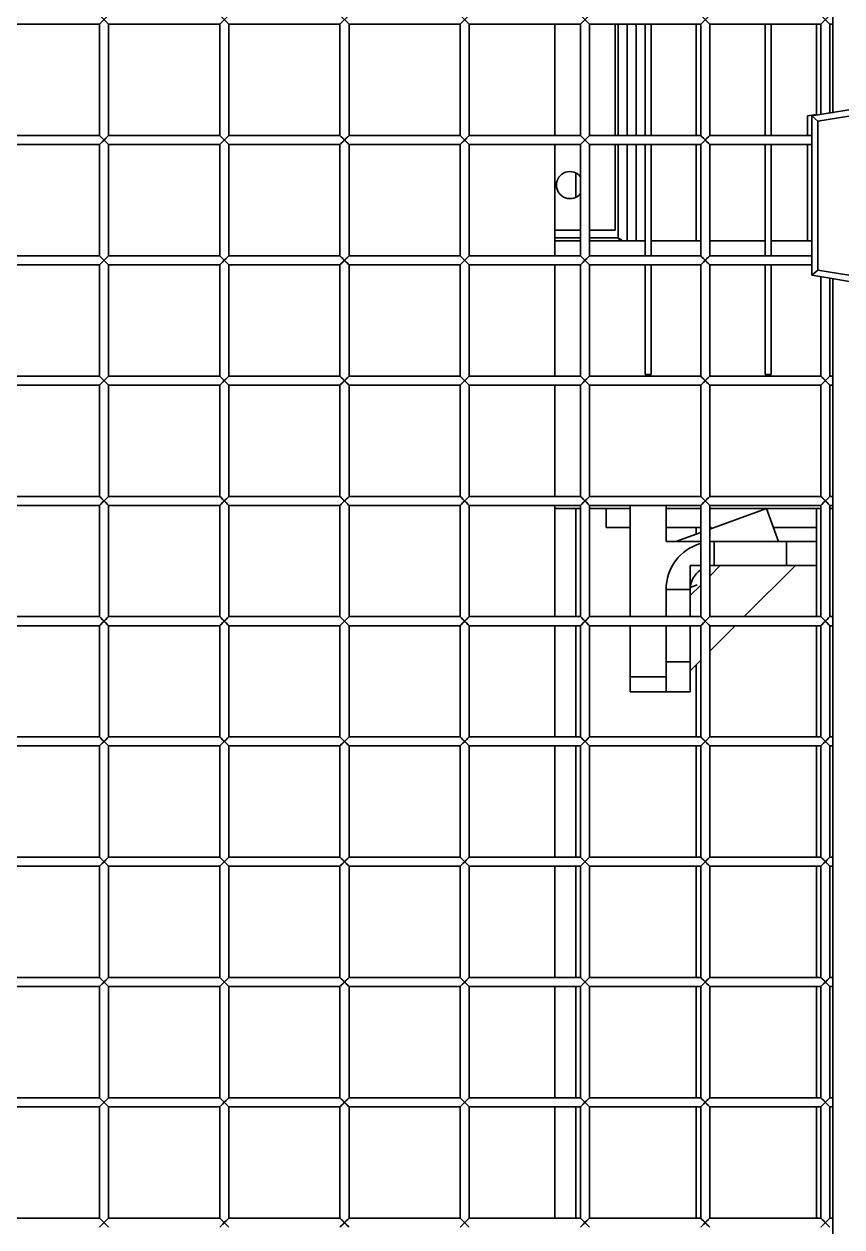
# Model space of a CAD drawing. Header units: millimetres. Extents: x 32496 to 166256, y 3504 to 23939.
# Drawn here: x 47386 to 47658.1, y 15769.9 to 16169.9 of the extents above; entities that cross this region are included whole.
import ezdxf

# ---------------------------------------------------------------- set-up
doc = ezdxf.new("R2010")
doc.units = ezdxf.units.MM
doc.layers.get('0').update_dxf_attribs({"lineweight": 35})

msp = doc.modelspace()

# ---------------------------------------------------------------- linework, layer by layer
at = {"linetype": 'Continuous'}
for p, q in [((47655.14, 16362.849), (47655.14, 16140.326)), ((47411.14, 16172.849), (47414.14, 16169.849)), ((47411.14, 16169.849), (47414.14, 16172.849)), ((47451.14, 16172.849), (47454.14, 16169.849)), ((47451.14, 16169.849), (47454.14, 16172.849)), ((47491.14, 16172.849), (47494.14, 16169.849)), ((47491.14, 16169.849), (47494.14, 16172.849)), ((47531.14, 16172.849), (47534.14, 16169.849)), ((47531.14, 16169.849), (47534.14, 16172.849)), ((47571.14, 16172.849), (47574.14, 16169.849)), ((47571.14, 16169.849), (47574.14, 16172.849)), ((47611.14, 16172.849), (47614.14, 16169.849)), ((47611.14, 16169.849), (47614.14, 16172.849)), ((47651.14, 16169.849), (47654.14, 16172.849)), ((47651.14, 16172.849), (47654.14, 16169.849)), ((47374.14, 16169.849), (47411.14, 16169.849)), ((47411.14, 16169.849), (47411.14, 16132.849)), ((47414.14, 16169.849), (47451.14, 16169.849)), ((47414.14, 16169.849), (47414.14, 16132.849)), ((47451.14, 16169.849), (47451.14, 16132.849)), ((47454.14, 16169.849), (47491.14, 16169.849)), ((47454.14, 16169.849), (47454.14, 16132.849)), ((47491.14, 16169.849), (47491.14, 16132.849)), ((47494.14, 16169.849), (47531.14, 16169.849)), ((47494.14, 16169.849), (47494.14, 16132.849)), ((47531.14, 16169.849), (47531.14, 16132.849)), ((47534.14, 16169.849), (47571.14, 16169.849)), ((47534.14, 16169.849), (47534.14, 16132.849)), ((47562.64, 16132.849), (47562.64, 16169.849)), ((47571.14, 16169.849), (47571.14, 16132.849)), ((47574.14, 16169.849), (47611.14, 16169.849)), ((47574.14, 16169.849), (47574.14, 16132.849)), ((47582.64, 16132.849), (47582.64, 16169.849)), ((47583.64, 16132.849), (47583.64, 16169.849)), ((47586.64, 16169.849), (47586.64, 16132.849)), ((47589.64, 16132.849), (47589.64, 16169.849)), ((47592.64, 16169.849), (47592.64, 16132.849)), ((47594.64, 16169.849), (47594.64, 16132.849)), ((47609.64, 16169.849), (47609.64, 16132.849)), ((47611.14, 16169.849), (47611.14, 16132.849)), ((47614.14, 16169.849), (47651.14, 16169.849)), ((47614.14, 16169.849), (47614.14, 16132.849)), ((47632.64, 16169.849), (47632.64, 16132.849)), ((47634.64, 16169.849), (47634.64, 16132.849)), ((47649.64, 16169.849), (47649.64, 16139.593)), ((47651.14, 16169.849), (47651.14, 16139.838)), ((47654.14, 16169.849), (47655.14, 16169.849)), ((47654.14, 16169.849), (47654.14, 16140.326)), ((47648.14, 16139.349), (47715.64, 16150.349)), ((47672.34, 16141.266), (47650.14, 16137.648)), ((47649.64, 16139.838), (47646.64, 16139.349)), ((47646.64, 16139.349), (47646.64, 16132.849)), ((47648.14, 16139.349), (47650.14, 16137.648)), ((47648.14, 16139.349), (47648.14, 16086.349)), ((47650.14, 16088.049), (47650.14, 16137.648)), ((47374.14, 16132.849), (47411.14, 16132.849)), ((47411.14, 16132.849), (47414.14, 16129.849)), ((47411.14, 16129.849), (47414.14, 16132.849)), ((47414.14, 16132.849), (47451.14, 16132.849)), ((47451.14, 16132.849), (47454.14, 16129.849)), ((47451.14, 16129.849), (47454.14, 16132.849)), ((47454.14, 16132.849), (47491.14, 16132.849)), ((47491.14, 16132.849), (47494.14, 16129.849)), ((47491.14, 16129.849), (47494.14, 16132.849)), ((47494.14, 16132.849), (47531.14, 16132.849)), ((47531.14, 16132.849), (47534.14, 16129.849)), ((47531.14, 16129.849), (47534.14, 16132.849)), ((47534.14, 16132.849), (47571.14, 16132.849)), ((47571.14, 16132.849), (47574.14, 16129.849)), ((47571.14, 16129.849), (47574.14, 16132.849)), ((47574.14, 16132.849), (47611.14, 16132.849)), ((47611.14, 16132.849), (47614.14, 16129.849)), ((47611.14, 16129.849), (47614.14, 16132.849)), ((47614.14, 16132.849), (47648.14, 16132.849)), ((47374.14, 16129.849), (47411.14, 16129.849)), ((47411.14, 16129.849), (47411.14, 16092.849)), ((47414.14, 16129.849), (47451.14, 16129.849)), ((47414.14, 16129.849), (47414.14, 16092.849)), ((47451.14, 16129.849), (47451.14, 16092.849)), ((47454.14, 16129.849), (47491.14, 16129.849)), ((47454.14, 16129.849), (47454.14, 16092.849)), ((47491.14, 16129.849), (47491.14, 16092.849)), ((47494.14, 16129.849), (47531.14, 16129.849)), ((47494.14, 16129.849), (47494.14, 16092.849)), ((47531.14, 16129.849), (47531.14, 16092.849)), ((47534.14, 16129.849), (47571.14, 16129.849)), ((47534.14, 16129.849), (47534.14, 16092.849)), ((47562.64, 16092.849), (47562.64, 16129.849)), ((47571.14, 16129.849), (47571.14, 16092.849)), ((47574.14, 16129.849), (47611.14, 16129.849)), ((47574.14, 16129.849), (47574.14, 16092.849)), ((47582.64, 16101.349), (47582.64, 16129.849)), ((47583.64, 16098.849), (47583.64, 16129.849)), ((47586.64, 16129.849), (47586.64, 16097.849)), ((47589.64, 16097.849), (47589.64, 16129.849)), ((47592.64, 16129.849), (47592.64, 16092.849)), ((47594.64, 16129.849), (47594.64, 16092.849)), ((47609.64, 16129.849), (47609.64, 16097.849)), ((47611.14, 16129.849), (47611.14, 16092.849)), ((47614.14, 16129.849), (47648.14, 16129.849)), ((47614.14, 16129.849), (47614.14, 16092.849)), ((47632.64, 16129.849), (47632.64, 16092.849)), ((47634.64, 16129.849), (47634.64, 16092.849)), ((47646.64, 16129.849), (47646.64, 16097.849)), ((47569.64, 16120.185), (47569.64, 16112.52)), ((47562.64, 16101.349), (47571.14, 16101.349)), ((47574.14, 16101.349), (47582.64, 16101.349)), ((47562.64, 16098.849), (47571.14, 16098.849)), ((47562.64, 16097.849), (47571.14, 16097.849)), ((47574.14, 16098.849), (47583.64, 16098.849)), ((47574.14, 16097.849), (47592.64, 16097.849)), ((47594.64, 16097.849), (47611.14, 16097.849)), ((47614.14, 16097.849), (47632.64, 16097.849)), ((47634.64, 16097.849), (47648.14, 16097.849)), ((47374.14, 16092.849), (47411.14, 16092.849)), ((47411.14, 16092.849), (47414.14, 16089.849)), ((47411.14, 16089.849), (47414.14, 16092.849)), ((47414.14, 16092.849), (47451.14, 16092.849)), ((47451.14, 16092.849), (47454.14, 16089.849)), ((47451.14, 16089.849), (47454.14, 16092.849)), ((47454.14, 16092.849), (47491.14, 16092.849)), ((47491.14, 16092.849), (47494.14, 16089.849)), ((47491.14, 16089.849), (47494.14, 16092.849)), ((47494.14, 16092.849), (47531.14, 16092.849)), ((47531.14, 16092.849), (47534.14, 16089.849)), ((47531.14, 16089.849), (47534.14, 16092.849)), ((47534.14, 16092.849), (47571.14, 16092.849)), ((47571.14, 16092.849), (47574.14, 16089.849)), ((47571.14, 16089.849), (47574.14, 16092.849)), ((47574.14, 16092.849), (47611.14, 16092.849)), ((47611.14, 16092.849), (47614.14, 16089.849)), ((47611.14, 16089.849), (47614.14, 16092.849)), ((47614.14, 16092.849), (47648.14, 16092.849)), ((47374.14, 16089.849), (47411.14, 16089.849)), ((47411.14, 16089.849), (47411.14, 16052.849)), ((47414.14, 16089.849), (47451.14, 16089.849)), ((47414.14, 16089.849), (47414.14, 16052.849)), ((47451.14, 16089.849), (47451.14, 16052.849)), ((47454.14, 16089.849), (47491.14, 16089.849)), ((47454.14, 16089.849), (47454.14, 16052.849)), ((47491.14, 16089.849), (47491.14, 16052.849)), ((47494.14, 16089.849), (47531.14, 16089.849)), ((47494.14, 16089.849), (47494.14, 16052.849)), ((47531.14, 16089.849), (47531.14, 16052.849)), ((47534.14, 16089.849), (47571.14, 16089.849)), ((47534.14, 16089.849), (47534.14, 16052.849)), ((47562.64, 16052.849), (47562.64, 16089.849)), ((47571.14, 16089.849), (47571.14, 16052.849)), ((47574.14, 16089.849), (47611.14, 16089.849)), ((47574.14, 16089.849), (47574.14, 16052.849)), ((47592.64, 16089.849), (47592.64, 16053.349)), ((47594.64, 16089.849), (47594.64, 16053.349)), ((47611.14, 16089.849), (47611.14, 16052.849)), ((47614.14, 16089.849), (47648.14, 16089.849)), ((47614.14, 16089.849), (47614.14, 16052.849)), ((47632.64, 16089.849), (47632.64, 16053.349)), ((47634.64, 16089.849), (47634.64, 16053.349)), ((47648.14, 16086.349), (47650.14, 16088.049)), ((47650.14, 16088.049), (47672.34, 16084.431)), ((47648.14, 16086.349), (47715.64, 16075.349)), ((47651.14, 16085.86), (47651.14, 16052.849)), ((47654.14, 16085.371), (47654.14, 16052.849)), ((47655.14, 16085.208), (47655.14, 15459.849)), ((47374.14, 16052.849), (47411.14, 16052.849)), ((47411.14, 16052.849), (47414.14, 16049.849)), ((47411.14, 16049.849), (47414.14, 16052.849)), ((47414.14, 16052.849), (47451.14, 16052.849)), ((47451.14, 16052.849), (47454.14, 16049.849)), ((47451.14, 16049.849), (47454.14, 16052.849)), ((47454.14, 16052.849), (47491.14, 16052.849)), ((47491.14, 16052.849), (47494.14, 16049.849)), ((47491.14, 16049.849), (47494.14, 16052.849)), ((47494.14, 16052.849), (47531.14, 16052.849)), ((47531.14, 16052.849), (47534.14, 16049.849)), ((47531.14, 16049.849), (47534.14, 16052.849)), ((47534.14, 16052.849), (47571.14, 16052.849)), ((47571.14, 16052.849), (47574.14, 16049.849)), ((47571.14, 16049.849), (47574.14, 16052.849)), ((47574.14, 16052.849), (47611.14, 16052.849)), ((47592.64, 16053.349), (47594.64, 16053.349)), ((47611.14, 16052.849), (47614.14, 16049.849)), ((47611.14, 16049.849), (47614.14, 16052.849)), ((47614.14, 16052.849), (47651.14, 16052.849)), ((47632.64, 16053.349), (47634.64, 16053.349)), ((47651.14, 16052.849), (47654.14, 16049.849)), ((47651.14, 16049.849), (47654.14, 16052.849)), ((47654.14, 16052.849), (47655.14, 16052.849)), ((47374.14, 16049.849), (47411.14, 16049.849)), ((47411.14, 16049.849), (47411.14, 16012.849)), ((47414.14, 16049.849), (47451.14, 16049.849)), ((47414.14, 16049.849), (47414.14, 16012.849)), ((47451.14, 16049.849), (47451.14, 16012.849)), ((47454.14, 16049.849), (47491.14, 16049.849)), ((47454.14, 16049.849), (47454.14, 16012.849)), ((47491.14, 16049.849), (47491.14, 16012.849)), ((47494.14, 16049.849), (47531.14, 16049.849)), ((47494.14, 16049.849), (47494.14, 16012.849)), ((47531.14, 16049.849), (47531.14, 16012.849)), ((47534.14, 16049.849), (47571.14, 16049.849)), ((47534.14, 16049.849), (47534.14, 16012.849)), ((47562.64, 16012.849), (47562.64, 16049.849)), ((47571.14, 16049.849), (47571.14, 16012.849)), ((47574.14, 16049.849), (47611.14, 16049.849)), ((47574.14, 16049.849), (47574.14, 16012.849)), ((47611.14, 16049.849), (47611.14, 16012.849)), ((47614.14, 16049.849), (47651.14, 16049.849)), ((47614.14, 16049.849), (47614.14, 16012.849)), ((47651.14, 16049.849), (47651.14, 16012.849)), ((47654.14, 16049.849), (47655.14, 16049.849)), ((47654.14, 16049.849), (47654.14, 16012.849)), ((47374.14, 16012.849), (47411.14, 16012.849)), ((47411.14, 16012.849), (47414.14, 16009.849)), ((47411.14, 16009.849), (47414.14, 16012.849)), ((47414.14, 16012.849), (47451.14, 16012.849)), ((47451.14, 16012.849), (47454.14, 16009.849)), ((47451.14, 16009.849), (47454.14, 16012.849)), ((47454.14, 16012.849), (47491.14, 16012.849)), ((47491.14, 16012.849), (47494.14, 16009.849)), ((47491.14, 16009.849), (47494.14, 16012.849)), ((47494.14, 16012.849), (47531.14, 16012.849)), ((47531.14, 16012.849), (47534.14, 16009.849)), ((47531.14, 16009.849), (47534.14, 16012.849)), ((47534.14, 16012.849), (47571.14, 16012.849)), ((47571.14, 16012.849), (47574.14, 16009.849)), ((47571.14, 16009.849), (47574.14, 16012.849)), ((47574.14, 16012.849), (47611.14, 16012.849)), ((47611.14, 16012.849), (47614.14, 16009.849)), ((47611.14, 16009.849), (47614.14, 16012.849)), ((47614.14, 16012.849), (47651.14, 16012.849)), ((47651.14, 16012.849), (47654.14, 16009.849)), ((47651.14, 16009.849), (47654.14, 16012.849)), ((47654.14, 16012.849), (47655.14, 16012.849)), ((47374.14, 16009.849), (47411.14, 16009.849)), ((47411.14, 16009.849), (47411.14, 15972.849)), ((47414.14, 16009.849), (47451.14, 16009.849)), ((47414.14, 16009.849), (47414.14, 15972.849)), ((47451.14, 16009.849), (47451.14, 15972.849)), ((47454.14, 16009.849), (47491.14, 16009.849)), ((47454.14, 16009.849), (47454.14, 15972.849)), ((47491.14, 16009.849), (47491.14, 15972.849)), ((47494.14, 16009.849), (47531.14, 16009.849)), ((47494.14, 16009.849), (47494.14, 15972.849)), ((47531.14, 16009.849), (47531.14, 15972.849)), ((47534.14, 16009.849), (47571.14, 16009.849)), ((47534.14, 16009.849), (47534.14, 15972.849)), ((47562.64, 15972.849), (47562.64, 16009.849)), ((47562.64, 16008.849), (47571.14, 16008.849)), ((47569.64, 16008.849), (47569.64, 15972.849)), ((47571.14, 16009.849), (47571.14, 15972.849)), ((47574.14, 16009.849), (47611.14, 16009.849)), ((47574.14, 16009.849), (47574.14, 15972.849)), ((47574.14, 16008.849), (47587.64, 16008.849)), ((47579.64, 16008.849), (47579.64, 16002.549)), ((47587.64, 15972.849), (47587.64, 16009.849)), ((47599.64, 15997.849), (47599.64, 16009.849)), ((47599.64, 16008.849), (47611.14, 16008.849)), ((47611.14, 16009.849), (47611.14, 15972.849)), ((47614.14, 16009.849), (47651.14, 16009.849)), ((47614.14, 16009.849), (47614.14, 15972.849)), ((47614.14, 16001.969), (47633.057, 16008.854)), ((47614.14, 16008.849), (47651.14, 16008.849)), ((47633.057, 16008.854), (47637.062, 15997.849)), ((47649.64, 16002.549), (47649.64, 16008.549)), ((47651.14, 16009.849), (47651.14, 15972.849)), ((47654.14, 16009.849), (47655.14, 16009.849)), ((47654.14, 16009.849), (47654.14, 15972.849)), ((47654.14, 16008.849), (47655.14, 16008.849)), ((47587.64, 16002.549), (47579.64, 16002.549)), ((47611.14, 16002.549), (47599.64, 16002.549)), ((47602.819, 15997.849), (47611.14, 16000.877)), ((47609.64, 16002.549), (47609.64, 16000.331)), ((47614.733, 16002.549), (47614.14, 16002.549)), ((47649.64, 16002.549), (47635.352, 16002.549)), ((47649.64, 16002.549), (47649.64, 15997.849)), ((47599.64, 15997.849), (47611.14, 15997.849)), ((47614.14, 15997.849), (47649.64, 15997.849)), ((47615.64, 15989.849), (47615.64, 15997.849)), ((47639.64, 15989.849), (47639.64, 15997.849)), ((47649.64, 15997.849), (47649.64, 15989.849)), ((47611.14, 15989.849), (47607.64, 15989.849)), ((47607.64, 15989.849), (47607.64, 15972.849)), ((47649.64, 15989.849), (47614.14, 15989.849)), ((47614.14, 15986.349), (47617.64, 15989.849)), ((47642.64, 15989.849), (47625.64, 15972.849)), ((47649.64, 15989.849), (47649.64, 15972.849)), ((47607.64, 15981.849), (47599.64, 15981.849)), ((47599.64, 15972.849), (47599.64, 15981.849)), ((47609.977, 15983.427), (47607.64, 15982.577)), ((47607.64, 15979.849), (47611.14, 15983.349)), ((47374.14, 15972.849), (47411.14, 15972.849)), ((47411.14, 15972.849), (47414.14, 15969.849)), ((47411.14, 15969.849), (47414.14, 15972.849)), ((47414.14, 15972.849), (47451.14, 15972.849)), ((47451.14, 15972.849), (47454.14, 15969.849)), ((47451.14, 15969.849), (47454.14, 15972.849)), ((47454.14, 15972.849), (47491.14, 15972.849)), ((47491.14, 15972.849), (47494.14, 15969.849)), ((47491.14, 15969.849), (47494.14, 15972.849)), ((47494.14, 15972.849), (47531.14, 15972.849)), ((47531.14, 15972.849), (47534.14, 15969.849)), ((47531.14, 15969.849), (47534.14, 15972.849)), ((47534.14, 15972.849), (47571.14, 15972.849)), ((47571.14, 15972.849), (47574.14, 15969.849)), ((47571.14, 15969.849), (47574.14, 15972.849)), ((47574.14, 15972.849), (47611.14, 15972.849)), ((47611.14, 15972.849), (47614.14, 15969.849)), ((47611.14, 15969.849), (47614.14, 15972.849)), ((47614.14, 15972.849), (47651.14, 15972.849)), ((47651.14, 15972.849), (47654.14, 15969.849)), ((47651.14, 15969.849), (47654.14, 15972.849)), ((47654.14, 15972.849), (47655.14, 15972.849)), ((47374.14, 15969.849), (47411.14, 15969.849)), ((47411.14, 15969.849), (47411.14, 15932.849)), ((47414.14, 15969.849), (47451.14, 15969.849)), ((47414.14, 15969.849), (47414.14, 15932.849)), ((47451.14, 15969.849), (47451.14, 15932.849)), ((47454.14, 15969.849), (47491.14, 15969.849)), ((47454.14, 15969.849), (47454.14, 15932.849)), ((47491.14, 15969.849), (47491.14, 15932.849)), ((47494.14, 15969.849), (47531.14, 15969.849)), ((47494.14, 15969.849), (47494.14, 15932.849)), ((47531.14, 15969.849), (47531.14, 15932.849)), ((47534.14, 15969.849), (47571.14, 15969.849)), ((47534.14, 15969.849), (47534.14, 15932.849)), ((47562.64, 15932.849), (47562.64, 15969.849)), ((47569.64, 15969.849), (47569.64, 15932.849)), ((47571.14, 15969.849), (47571.14, 15932.849)), ((47574.14, 15969.849), (47611.14, 15969.849)), ((47574.14, 15969.849), (47574.14, 15932.849)), ((47587.64, 15947.849), (47587.64, 15969.849)), ((47599.64, 15947.849), (47599.64, 15969.849)), ((47607.64, 15969.849), (47607.64, 15947.849)), ((47611.14, 15969.849), (47611.14, 15932.849)), ((47614.14, 15969.849), (47651.14, 15969.849)), ((47614.14, 15969.849), (47614.14, 15932.849)), ((47622.64, 15969.849), (47614.14, 15961.349)), ((47649.64, 15969.849), (47649.64, 15932.849)), ((47651.14, 15969.849), (47651.14, 15932.849)), ((47654.14, 15969.849), (47655.14, 15969.849)), ((47654.14, 15969.849), (47654.14, 15932.849)), ((47599.64, 15957.849), (47607.64, 15957.849)), ((47611.14, 15958.349), (47607.64, 15954.849)), ((47609.64, 15956.849), (47609.64, 15932.849)), ((47587.64, 15952.849), (47599.64, 15952.849)), ((47607.64, 15947.849), (47587.64, 15947.849)), ((47374.14, 15932.849), (47411.14, 15932.849)), ((47411.14, 15932.849), (47414.14, 15929.849)), ((47411.14, 15929.849), (47414.14, 15932.849)), ((47414.14, 15932.849), (47451.14, 15932.849)), ((47451.14, 15932.849), (47454.14, 15929.849)), ((47451.14, 15929.849), (47454.14, 15932.849)), ((47454.14, 15932.849), (47491.14, 15932.849)), ((47491.14, 15932.849), (47494.14, 15929.849)), ((47491.14, 15929.849), (47494.14, 15932.849)), ((47494.14, 15932.849), (47531.14, 15932.849)), ((47531.14, 15932.849), (47534.14, 15929.849)), ((47531.14, 15929.849), (47534.14, 15932.849)), ((47534.14, 15932.849), (47571.14, 15932.849)), ((47571.14, 15932.849), (47574.14, 15929.849)), ((47571.14, 15929.849), (47574.14, 15932.849)), ((47574.14, 15932.849), (47611.14, 15932.849)), ((47611.14, 15932.849), (47614.14, 15929.849)), ((47611.14, 15929.849), (47614.14, 15932.849)), ((47614.14, 15932.849), (47651.14, 15932.849)), ((47651.14, 15932.849), (47654.14, 15929.849)), ((47651.14, 15929.849), (47654.14, 15932.849)), ((47654.14, 15932.849), (47655.14, 15932.849)), ((47374.14, 15929.849), (47411.14, 15929.849)), ((47411.14, 15929.849), (47411.14, 15892.849)), ((47414.14, 15929.849), (47451.14, 15929.849)), ((47414.14, 15929.849), (47414.14, 15892.849)), ((47451.14, 15929.849), (47451.14, 15892.849)), ((47454.14, 15929.849), (47491.14, 15929.849)), ((47454.14, 15929.849), (47454.14, 15892.849)), ((47491.14, 15929.849), (47491.14, 15892.849)), ((47494.14, 15929.849), (47531.14, 15929.849)), ((47494.14, 15929.849), (47494.14, 15892.849)), ((47531.14, 15929.849), (47531.14, 15892.849)), ((47534.14, 15929.849), (47571.14, 15929.849)), ((47534.14, 15929.849), (47534.14, 15892.849)), ((47562.64, 15892.849), (47562.64, 15929.849)), ((47569.64, 15929.849), (47569.64, 15892.849)), ((47571.14, 15929.849), (47571.14, 15892.849)), ((47574.14, 15929.849), (47611.14, 15929.849)), ((47574.14, 15929.849), (47574.14, 15892.849)), ((47609.64, 15929.849), (47609.64, 15892.849)), ((47611.14, 15929.849), (47611.14, 15892.849)), ((47614.14, 15929.849), (47651.14, 15929.849)), ((47614.14, 15929.849), (47614.14, 15892.849)), ((47649.64, 15929.849), (47649.64, 15892.849)), ((47651.14, 15929.849), (47651.14, 15892.849)), ((47654.14, 15929.849), (47655.14, 15929.849)), ((47654.14, 15929.849), (47654.14, 15892.849)), ((47374.14, 15892.849), (47411.14, 15892.849)), ((47411.14, 15892.849), (47414.14, 15889.849)), ((47411.14, 15889.849), (47414.14, 15892.849)), ((47414.14, 15892.849), (47451.14, 15892.849)), ((47451.14, 15892.849), (47454.14, 15889.849)), ((47451.14, 15889.849), (47454.14, 15892.849)), ((47454.14, 15892.849), (47491.14, 15892.849)), ((47491.14, 15892.849), (47494.14, 15889.849)), ((47491.14, 15889.849), (47494.14, 15892.849)), ((47494.14, 15892.849), (47531.14, 15892.849)), ((47531.14, 15892.849), (47534.14, 15889.849)), ((47531.14, 15889.849), (47534.14, 15892.849)), ((47534.14, 15892.849), (47571.14, 15892.849)), ((47571.14, 15892.849), (47574.14, 15889.849)), ((47571.14, 15889.849), (47574.14, 15892.849)), ((47574.14, 15892.849), (47611.14, 15892.849)), ((47611.14, 15892.849), (47614.14, 15889.849)), ((47611.14, 15889.849), (47614.14, 15892.849)), ((47614.14, 15892.849), (47651.14, 15892.849)), ((47651.14, 15892.849), (47654.14, 15889.849)), ((47651.14, 15889.849), (47654.14, 15892.849)), ((47654.14, 15892.849), (47655.14, 15892.849)), ((47374.14, 15889.849), (47411.14, 15889.849)), ((47411.14, 15889.849), (47411.14, 15852.849)), ((47414.14, 15889.849), (47451.14, 15889.849)), ((47414.14, 15889.849), (47414.14, 15852.849)), ((47451.14, 15889.849), (47451.14, 15852.849)), ((47454.14, 15889.849), (47491.14, 15889.849)), ((47454.14, 15889.849), (47454.14, 15852.849)), ((47491.14, 15889.849), (47491.14, 15852.849)), ((47494.14, 15889.849), (47531.14, 15889.849)), ((47494.14, 15889.849), (47494.14, 15852.849)), ((47531.14, 15889.849), (47531.14, 15852.849)), ((47534.14, 15889.849), (47571.14, 15889.849)), ((47534.14, 15889.849), (47534.14, 15852.849)), ((47562.64, 15852.849), (47562.64, 15889.849)), ((47569.64, 15889.849), (47569.64, 15852.849)), ((47571.14, 15889.849), (47571.14, 15852.849)), ((47574.14, 15889.849), (47611.14, 15889.849)), ((47574.14, 15889.849), (47574.14, 15852.849)), ((47609.64, 15889.849), (47609.64, 15852.849)), ((47611.14, 15889.849), (47611.14, 15852.849)), ((47614.14, 15889.849), (47651.14, 15889.849)), ((47614.14, 15889.849), (47614.14, 15852.849)), ((47649.64, 15889.849), (47649.64, 15852.849)), ((47651.14, 15889.849), (47651.14, 15852.849)), ((47654.14, 15889.849), (47655.14, 15889.849)), ((47654.14, 15889.849), (47654.14, 15852.849)), ((47374.14, 15852.849), (47411.14, 15852.849)), ((47411.14, 15852.849), (47414.14, 15849.849)), ((47411.14, 15849.849), (47414.14, 15852.849)), ((47414.14, 15852.849), (47451.14, 15852.849)), ((47451.14, 15852.849), (47454.14, 15849.849)), ((47451.14, 15849.849), (47454.14, 15852.849)), ((47454.14, 15852.849), (47491.14, 15852.849)), ((47491.14, 15852.849), (47494.14, 15849.849)), ((47491.14, 15849.849), (47494.14, 15852.849)), ((47494.14, 15852.849), (47531.14, 15852.849)), ((47531.14, 15852.849), (47534.14, 15849.849)), ((47531.14, 15849.849), (47534.14, 15852.849)), ((47534.14, 15852.849), (47571.14, 15852.849)), ((47571.14, 15852.849), (47574.14, 15849.849)), ((47571.14, 15849.849), (47574.14, 15852.849)), ((47574.14, 15852.849), (47611.14, 15852.849)), ((47611.14, 15852.849), (47614.14, 15849.849)), ((47611.14, 15849.849), (47614.14, 15852.849)), ((47614.14, 15852.849), (47651.14, 15852.849)), ((47651.14, 15852.849), (47654.14, 15849.849)), ((47651.14, 15849.849), (47654.14, 15852.849)), ((47654.14, 15852.849), (47655.14, 15852.849)), ((47374.14, 15849.849), (47411.14, 15849.849)), ((47411.14, 15849.849), (47411.14, 15812.849)), ((47414.14, 15849.849), (47451.14, 15849.849)), ((47414.14, 15849.849), (47414.14, 15812.849)), ((47451.14, 15849.849), (47451.14, 15812.849)), ((47454.14, 15849.849), (47491.14, 15849.849)), ((47454.14, 15849.849), (47454.14, 15812.849)), ((47491.14, 15849.849), (47491.14, 15812.849)), ((47494.14, 15849.849), (47531.14, 15849.849)), ((47494.14, 15849.849), (47494.14, 15812.849)), ((47531.14, 15849.849), (47531.14, 15812.849)), ((47534.14, 15849.849), (47571.14, 15849.849)), ((47534.14, 15849.849), (47534.14, 15812.849)), ((47562.64, 15812.849), (47562.64, 15849.849)), ((47569.64, 15849.849), (47569.64, 15812.849)), ((47571.14, 15849.849), (47571.14, 15812.849)), ((47574.14, 15849.849), (47611.14, 15849.849)), ((47574.14, 15849.849), (47574.14, 15812.849)), ((47609.64, 15849.849), (47609.64, 15812.849)), ((47611.14, 15849.849), (47611.14, 15812.849)), ((47614.14, 15849.849), (47651.14, 15849.849)), ((47614.14, 15849.849), (47614.14, 15812.849)), ((47649.64, 15849.849), (47649.64, 15812.849)), ((47651.14, 15849.849), (47651.14, 15812.849)), ((47654.14, 15849.849), (47655.14, 15849.849)), ((47654.14, 15849.849), (47654.14, 15812.849)), ((47374.14, 15812.849), (47411.14, 15812.849)), ((47411.14, 15812.849), (47414.14, 15809.849)), ((47411.14, 15809.849), (47414.14, 15812.849)), ((47414.14, 15812.849), (47451.14, 15812.849)), ((47451.14, 15812.849), (47454.14, 15809.849)), ((47451.14, 15809.849), (47454.14, 15812.849)), ((47454.14, 15812.849), (47491.14, 15812.849)), ((47491.14, 15812.849), (47494.14, 15809.849)), ((47491.14, 15809.849), (47494.14, 15812.849)), ((47494.14, 15812.849), (47531.14, 15812.849)), ((47531.14, 15812.849), (47534.14, 15809.849)), ((47531.14, 15809.849), (47534.14, 15812.849)), ((47534.14, 15812.849), (47571.14, 15812.849)), ((47571.14, 15812.849), (47574.14, 15809.849)), ((47571.14, 15809.849), (47574.14, 15812.849)), ((47574.14, 15812.849), (47611.14, 15812.849)), ((47611.14, 15812.849), (47614.14, 15809.849)), ((47611.14, 15809.849), (47614.14, 15812.849)), ((47614.14, 15812.849), (47651.14, 15812.849)), ((47651.14, 15812.849), (47654.14, 15809.849)), ((47651.14, 15809.849), (47654.14, 15812.849)), ((47654.14, 15812.849), (47655.14, 15812.849)), ((47374.14, 15809.849), (47411.14, 15809.849)), ((47411.14, 15809.849), (47411.14, 15772.849)), ((47414.14, 15809.849), (47451.14, 15809.849)), ((47414.14, 15809.849), (47414.14, 15772.849)), ((47451.14, 15809.849), (47451.14, 15772.849)), ((47454.14, 15809.849), (47491.14, 15809.849)), ((47454.14, 15809.849), (47454.14, 15772.849)), ((47491.14, 15809.849), (47491.14, 15772.849)), ((47494.14, 15809.849), (47531.14, 15809.849)), ((47494.14, 15809.849), (47494.14, 15772.849)), ((47531.14, 15809.849), (47531.14, 15772.849)), ((47534.14, 15809.849), (47571.14, 15809.849)), ((47534.14, 15809.849), (47534.14, 15772.849)), ((47562.64, 15772.849), (47562.64, 15809.849)), ((47569.64, 15809.849), (47569.64, 15772.849)), ((47571.14, 15809.849), (47571.14, 15772.849)), ((47574.14, 15809.849), (47611.14, 15809.849)), ((47574.14, 15809.849), (47574.14, 15772.849)), ((47609.64, 15809.849), (47609.64, 15772.849)), ((47611.14, 15809.849), (47611.14, 15772.849)), ((47614.14, 15809.849), (47651.14, 15809.849)), ((47614.14, 15809.849), (47614.14, 15772.849)), ((47649.64, 15809.849), (47649.64, 15772.849)), ((47651.14, 15809.849), (47651.14, 15772.849)), ((47654.14, 15809.849), (47655.14, 15809.849)), ((47654.14, 15809.849), (47654.14, 15772.849)), ((47374.14, 15772.849), (47411.14, 15772.849)), ((47411.14, 15772.849), (47414.14, 15769.849)), ((47411.14, 15769.849), (47414.14, 15772.849)), ((47414.14, 15772.849), (47451.14, 15772.849)), ((47451.14, 15772.849), (47454.14, 15769.849)), ((47451.14, 15769.849), (47454.14, 15772.849)), ((47454.14, 15772.849), (47491.14, 15772.849)), ((47491.14, 15772.849), (47494.14, 15769.849)), ((47491.14, 15769.849), (47494.14, 15772.849)), ((47494.14, 15772.849), (47531.14, 15772.849)), ((47531.14, 15772.849), (47534.14, 15769.849)), ((47531.14, 15769.849), (47534.14, 15772.849)), ((47534.14, 15772.849), (47571.14, 15772.849)), ((47571.14, 15772.849), (47574.14, 15769.849)), ((47571.14, 15769.849), (47574.14, 15772.849)), ((47574.14, 15772.849), (47611.14, 15772.849)), ((47611.14, 15772.849), (47614.14, 15769.849)), ((47611.14, 15769.849), (47614.14, 15772.849)), ((47614.14, 15772.849), (47651.14, 15772.849)), ((47651.14, 15772.849), (47654.14, 15769.849)), ((47651.14, 15769.849), (47654.14, 15772.849)), ((47654.14, 15772.849), (47655.14, 15772.849))]:
    msp.add_line(p, q, dxfattribs=at)
for points in [[(47411.14, 16132.849), (47411.57, 16132.418), (47412.06, 16131.929), (47413.229, 16130.759)], [(47412.64, 16131.349), (47413.227, 16131.936), (47413.702, 16132.411), (47414.025, 16132.734)], [(47451.14, 16132.849), (47451.57, 16132.418), (47452.06, 16131.929), (47453.229, 16130.759)], [(47452.64, 16131.349), (47453.227, 16131.936), (47453.702, 16132.411), (47454.025, 16132.734)], [(47491.14, 16132.849), (47491.57, 16132.418), (47492.06, 16131.929), (47493.229, 16130.759)], [(47492.64, 16131.349), (47493.227, 16131.936), (47493.702, 16132.411), (47494.025, 16132.734)], [(47531.14, 16132.849), (47531.57, 16132.418), (47532.06, 16131.929), (47533.229, 16130.759)], [(47532.64, 16131.349), (47533.227, 16131.936), (47533.702, 16132.411), (47534.025, 16132.734)], [(47571.14, 16132.849), (47571.57, 16132.418), (47572.06, 16131.929), (47573.229, 16130.759)], [(47572.64, 16131.349), (47573.227, 16131.936), (47573.702, 16132.411), (47574.025, 16132.734)], [(47611.14, 16132.849), (47611.57, 16132.418), (47612.06, 16131.929), (47613.229, 16130.759)], [(47612.64, 16131.349), (47613.227, 16131.936), (47613.702, 16132.411), (47614.025, 16132.734)], [(47412.64, 16131.349), (47412.049, 16130.758), (47411.579, 16130.288), (47411.254, 16129.963)], [(47414.024, 16129.965), (47413.701, 16130.287), (47413.229, 16130.759)], [(47452.64, 16131.349), (47452.049, 16130.758), (47451.579, 16130.288), (47451.254, 16129.963)], [(47454.024, 16129.965), (47453.701, 16130.287), (47453.229, 16130.759)], [(47492.64, 16131.349), (47492.049, 16130.758), (47491.579, 16130.288), (47491.254, 16129.963)], [(47494.024, 16129.965), (47493.701, 16130.287), (47493.229, 16130.759)], [(47532.64, 16131.349), (47532.049, 16130.758), (47531.579, 16130.288), (47531.254, 16129.963)], [(47534.024, 16129.965), (47533.701, 16130.287), (47533.229, 16130.759)], [(47572.64, 16131.349), (47572.049, 16130.758), (47571.579, 16130.288), (47571.254, 16129.963)], [(47574.024, 16129.965), (47573.701, 16130.287), (47573.229, 16130.759)], [(47612.64, 16131.349), (47612.049, 16130.758), (47611.579, 16130.288), (47611.254, 16129.963)], [(47614.024, 16129.965), (47613.701, 16130.287), (47613.229, 16130.759)], [(47411.14, 16092.849), (47411.57, 16092.418), (47412.06, 16091.929), (47413.229, 16090.759)], [(47412.64, 16091.349), (47413.227, 16091.936), (47413.702, 16092.411), (47414.025, 16092.734)], [(47451.14, 16092.849), (47451.57, 16092.418), (47452.06, 16091.929), (47453.229, 16090.759)], [(47452.64, 16091.349), (47453.227, 16091.936), (47453.702, 16092.411), (47454.025, 16092.734)], [(47491.14, 16092.849), (47491.57, 16092.418), (47492.06, 16091.929), (47493.229, 16090.759)], [(47492.64, 16091.349), (47493.227, 16091.936), (47493.702, 16092.411), (47494.025, 16092.734)], [(47531.14, 16092.849), (47531.57, 16092.418), (47532.06, 16091.929), (47533.229, 16090.759)], [(47532.64, 16091.349), (47533.227, 16091.936), (47533.702, 16092.411), (47534.025, 16092.734)], [(47571.14, 16092.849), (47571.57, 16092.418), (47572.06, 16091.929), (47573.229, 16090.759)], [(47572.64, 16091.349), (47573.227, 16091.936), (47573.702, 16092.411), (47574.025, 16092.734)], [(47611.14, 16092.849), (47611.57, 16092.418), (47612.06, 16091.929), (47613.229, 16090.759)], [(47612.64, 16091.349), (47613.227, 16091.936), (47613.702, 16092.411), (47614.025, 16092.734)], [(47412.64, 16091.349), (47412.049, 16090.758), (47411.579, 16090.288), (47411.254, 16089.963)], [(47414.024, 16089.965), (47413.701, 16090.287), (47413.229, 16090.759)], [(47452.64, 16091.349), (47452.049, 16090.758), (47451.579, 16090.288), (47451.254, 16089.963)], [(47454.024, 16089.965), (47453.701, 16090.287), (47453.229, 16090.759)], [(47492.64, 16091.349), (47492.049, 16090.758), (47491.579, 16090.288), (47491.254, 16089.963)], [(47494.024, 16089.965), (47493.701, 16090.287), (47493.229, 16090.759)], [(47532.64, 16091.349), (47532.049, 16090.758), (47531.579, 16090.288), (47531.254, 16089.963)], [(47534.024, 16089.965), (47533.701, 16090.287), (47533.229, 16090.759)], [(47572.64, 16091.349), (47572.049, 16090.758), (47571.579, 16090.288), (47571.254, 16089.963)], [(47574.024, 16089.965), (47573.701, 16090.287), (47573.229, 16090.759)], [(47612.64, 16091.349), (47612.049, 16090.758), (47611.579, 16090.288), (47611.254, 16089.963)], [(47614.024, 16089.965), (47613.701, 16090.287), (47613.229, 16090.759)], [(47411.14, 16052.849), (47411.57, 16052.418), (47412.06, 16051.929), (47413.229, 16050.759)], [(47412.64, 16051.349), (47413.227, 16051.936), (47413.702, 16052.411), (47414.025, 16052.734)], [(47451.14, 16052.849), (47451.57, 16052.418), (47452.06, 16051.929), (47453.229, 16050.759)], [(47452.64, 16051.349), (47453.227, 16051.936), (47453.702, 16052.411), (47454.025, 16052.734)], [(47491.14, 16052.849), (47491.57, 16052.418), (47492.06, 16051.929), (47493.229, 16050.759)], [(47492.64, 16051.349), (47493.227, 16051.936), (47493.702, 16052.411), (47494.025, 16052.734)], [(47531.14, 16052.849), (47531.57, 16052.418), (47532.06, 16051.929), (47533.229, 16050.759)], [(47532.64, 16051.349), (47533.227, 16051.936), (47533.702, 16052.411), (47534.025, 16052.734)], [(47571.14, 16052.849), (47571.57, 16052.418), (47572.06, 16051.929), (47573.229, 16050.759)], [(47572.64, 16051.349), (47573.227, 16051.936), (47573.702, 16052.411), (47574.025, 16052.734)], [(47611.14, 16052.849), (47611.57, 16052.418), (47612.06, 16051.929), (47613.229, 16050.759)], [(47612.64, 16051.349), (47613.227, 16051.936), (47613.702, 16052.411), (47614.025, 16052.734)], [(47651.14, 16052.849), (47651.57, 16052.418), (47652.06, 16051.928), (47653.229, 16050.759)], [(47652.64, 16051.349), (47653.227, 16051.936), (47653.702, 16052.411), (47654.025, 16052.734)], [(47412.64, 16051.349), (47412.049, 16050.758), (47411.579, 16050.288), (47411.254, 16049.963)], [(47414.024, 16049.965), (47413.701, 16050.287), (47413.229, 16050.759)], [(47452.64, 16051.349), (47452.049, 16050.758), (47451.579, 16050.288), (47451.254, 16049.963)], [(47454.024, 16049.965), (47453.701, 16050.287), (47453.229, 16050.759)], [(47492.64, 16051.349), (47492.049, 16050.758), (47491.579, 16050.288), (47491.254, 16049.963)], [(47494.024, 16049.965), (47493.701, 16050.287), (47493.229, 16050.759)], [(47532.64, 16051.349), (47532.049, 16050.758), (47531.579, 16050.288), (47531.254, 16049.963)], [(47534.024, 16049.965), (47533.701, 16050.287), (47533.229, 16050.759)], [(47572.64, 16051.349), (47572.049, 16050.758), (47571.579, 16050.288), (47571.254, 16049.963)], [(47574.024, 16049.965), (47573.701, 16050.287), (47573.229, 16050.759)], [(47612.64, 16051.349), (47612.049, 16050.758), (47611.579, 16050.288), (47611.254, 16049.963)], [(47614.024, 16049.965), (47613.701, 16050.287), (47613.229, 16050.759)], [(47652.64, 16051.349), (47652.049, 16050.758), (47651.579, 16050.288), (47651.254, 16049.963)], [(47654.024, 16049.965), (47653.701, 16050.287), (47653.229, 16050.759)], [(47411.14, 16012.849), (47411.57, 16012.418), (47412.06, 16011.929), (47413.229, 16010.759)], [(47412.64, 16011.349), (47413.227, 16011.936), (47413.702, 16012.411), (47414.025, 16012.734)], [(47451.14, 16012.849), (47451.57, 16012.418), (47452.06, 16011.929), (47453.229, 16010.759)], [(47452.64, 16011.349), (47453.227, 16011.936), (47453.702, 16012.411), (47454.025, 16012.734)], [(47491.14, 16012.849), (47491.57, 16012.418), (47492.06, 16011.929), (47493.229, 16010.759)], [(47492.64, 16011.349), (47493.227, 16011.936), (47493.702, 16012.411), (47494.025, 16012.734)], [(47531.14, 16012.849), (47531.57, 16012.418), (47532.06, 16011.929), (47533.229, 16010.759)], [(47532.64, 16011.349), (47533.227, 16011.936), (47533.702, 16012.411), (47534.025, 16012.734)], [(47571.14, 16012.849), (47571.57, 16012.418), (47572.06, 16011.929), (47573.229, 16010.759)], [(47572.64, 16011.349), (47573.227, 16011.936), (47573.702, 16012.411), (47574.025, 16012.734)], [(47611.14, 16012.849), (47611.57, 16012.418), (47612.06, 16011.929), (47613.229, 16010.759)], [(47612.64, 16011.349), (47613.227, 16011.936), (47613.702, 16012.411), (47614.025, 16012.734)], [(47651.14, 16012.849), (47651.57, 16012.418), (47652.06, 16011.928), (47653.229, 16010.759)], [(47652.64, 16011.349), (47653.227, 16011.936), (47653.702, 16012.411), (47654.025, 16012.734)], [(47412.64, 16011.349), (47412.049, 16010.758), (47411.579, 16010.288), (47411.254, 16009.963)], [(47414.024, 16009.965), (47413.701, 16010.287), (47413.229, 16010.759)], [(47452.64, 16011.349), (47452.049, 16010.758), (47451.579, 16010.288), (47451.254, 16009.963)], [(47454.024, 16009.965), (47453.701, 16010.287), (47453.229, 16010.759)], [(47492.64, 16011.349), (47492.049, 16010.758), (47491.579, 16010.288), (47491.254, 16009.963)], [(47494.024, 16009.965), (47493.701, 16010.287), (47493.229, 16010.759)], [(47532.64, 16011.349), (47532.049, 16010.758), (47531.579, 16010.288), (47531.254, 16009.963)], [(47534.024, 16009.965), (47533.701, 16010.287), (47533.229, 16010.759)], [(47572.64, 16011.349), (47572.049, 16010.758), (47571.579, 16010.288), (47571.254, 16009.963)], [(47574.024, 16009.965), (47573.701, 16010.287), (47573.229, 16010.759)], [(47612.64, 16011.349), (47612.049, 16010.758), (47611.579, 16010.288), (47611.254, 16009.963)], [(47614.024, 16009.965), (47613.701, 16010.287), (47613.229, 16010.759)], [(47652.64, 16011.349), (47652.049, 16010.758), (47651.579, 16010.288), (47651.254, 16009.963)], [(47654.024, 16009.965), (47653.701, 16010.287), (47653.229, 16010.759)], [(47411.14, 15972.849), (47411.57, 15972.418), (47412.06, 15971.929), (47413.229, 15970.759)], [(47412.64, 15971.349), (47413.227, 15971.936), (47413.702, 15972.411), (47414.025, 15972.734)], [(47451.14, 15972.849), (47451.57, 15972.418), (47452.06, 15971.929), (47453.229, 15970.759)], [(47452.64, 15971.349), (47453.227, 15971.936), (47453.702, 15972.411), (47454.025, 15972.734)], [(47491.14, 15972.849), (47491.57, 15972.418), (47492.06, 15971.929), (47493.229, 15970.759)], [(47492.64, 15971.349), (47493.227, 15971.936), (47493.702, 15972.411), (47494.025, 15972.734)], [(47531.14, 15972.849), (47531.57, 15972.418), (47532.06, 15971.929), (47533.229, 15970.759)], [(47532.64, 15971.349), (47533.227, 15971.936), (47533.702, 15972.411), (47534.025, 15972.734)], [(47571.14, 15972.849), (47571.57, 15972.418), (47572.06, 15971.929), (47573.229, 15970.759)], [(47572.64, 15971.349), (47573.227, 15971.936), (47573.702, 15972.411), (47574.025, 15972.734)], [(47611.14, 15972.849), (47611.57, 15972.418), (47612.06, 15971.929), (47613.229, 15970.759)], [(47612.64, 15971.349), (47613.227, 15971.936), (47613.702, 15972.411), (47614.025, 15972.734)], [(47651.14, 15972.849), (47651.57, 15972.418), (47652.06, 15971.928), (47653.229, 15970.759)], [(47652.64, 15971.349), (47653.227, 15971.936), (47653.702, 15972.411), (47654.025, 15972.734)], [(47412.64, 15971.349), (47412.049, 15970.758), (47411.579, 15970.288), (47411.254, 15969.963)], [(47414.024, 15969.965), (47413.701, 15970.287), (47413.229, 15970.759)], [(47452.64, 15971.349), (47452.049, 15970.758), (47451.579, 15970.288), (47451.254, 15969.963)], [(47454.024, 15969.965), (47453.701, 15970.287), (47453.229, 15970.759)], [(47492.64, 15971.349), (47492.049, 15970.758), (47491.579, 15970.288), (47491.254, 15969.963)], [(47494.024, 15969.965), (47493.701, 15970.287), (47493.229, 15970.759)], [(47532.64, 15971.349), (47532.049, 15970.758), (47531.579, 15970.288), (47531.254, 15969.963)], [(47534.024, 15969.965), (47533.701, 15970.287), (47533.229, 15970.759)], [(47572.64, 15971.349), (47572.049, 15970.758), (47571.579, 15970.288), (47571.254, 15969.963)], [(47574.024, 15969.965), (47573.701, 15970.287), (47573.229, 15970.759)], [(47612.64, 15971.349), (47612.049, 15970.758), (47611.579, 15970.288), (47611.254, 15969.963)], [(47614.024, 15969.965), (47613.701, 15970.287), (47613.229, 15970.759)], [(47652.64, 15971.349), (47652.049, 15970.758), (47651.579, 15970.288), (47651.254, 15969.963)], [(47654.024, 15969.965), (47653.701, 15970.287), (47653.229, 15970.759)], [(47411.14, 15932.849), (47411.57, 15932.418), (47412.06, 15931.929), (47413.229, 15930.759)], [(47412.64, 15931.349), (47413.227, 15931.936), (47413.702, 15932.411), (47414.025, 15932.734)], [(47451.14, 15932.849), (47451.57, 15932.418), (47452.06, 15931.929), (47453.229, 15930.759)], [(47452.64, 15931.349), (47453.227, 15931.936), (47453.702, 15932.411), (47454.025, 15932.734)], [(47491.14, 15932.849), (47491.57, 15932.418), (47492.06, 15931.929), (47493.229, 15930.759)], [(47492.64, 15931.349), (47493.227, 15931.936), (47493.702, 15932.411), (47494.025, 15932.734)], [(47531.14, 15932.849), (47531.57, 15932.418), (47532.06, 15931.929), (47533.229, 15930.759)], [(47532.64, 15931.349), (47533.227, 15931.936), (47533.702, 15932.411), (47534.025, 15932.734)], [(47571.14, 15932.849), (47571.57, 15932.418), (47572.06, 15931.929), (47573.229, 15930.759)], [(47572.64, 15931.349), (47573.227, 15931.936), (47573.702, 15932.411), (47574.025, 15932.734)], [(47611.14, 15932.849), (47611.57, 15932.418), (47612.06, 15931.929), (47613.229, 15930.759)], [(47612.64, 15931.349), (47613.227, 15931.936), (47613.702, 15932.411), (47614.025, 15932.734)], [(47651.14, 15932.849), (47651.57, 15932.418), (47652.06, 15931.928), (47653.229, 15930.759)], [(47652.64, 15931.349), (47653.227, 15931.936), (47653.702, 15932.411), (47654.025, 15932.734)], [(47412.64, 15931.349), (47412.049, 15930.758), (47411.579, 15930.288), (47411.254, 15929.963)], [(47414.024, 15929.965), (47413.701, 15930.287), (47413.229, 15930.759)], [(47452.64, 15931.349), (47452.049, 15930.758), (47451.579, 15930.288), (47451.254, 15929.963)], [(47454.024, 15929.965), (47453.701, 15930.287), (47453.229, 15930.759)], [(47492.64, 15931.349), (47492.049, 15930.758), (47491.579, 15930.288), (47491.254, 15929.963)], [(47494.024, 15929.965), (47493.701, 15930.287), (47493.229, 15930.759)], [(47532.64, 15931.349), (47532.049, 15930.758), (47531.579, 15930.288), (47531.254, 15929.963)], [(47534.024, 15929.965), (47533.701, 15930.287), (47533.229, 15930.759)], [(47572.64, 15931.349), (47572.049, 15930.758), (47571.579, 15930.288), (47571.254, 15929.963)], [(47574.024, 15929.965), (47573.701, 15930.287), (47573.229, 15930.759)], [(47612.64, 15931.349), (47612.049, 15930.758), (47611.579, 15930.288), (47611.254, 15929.963)], [(47614.024, 15929.965), (47613.701, 15930.287), (47613.229, 15930.759)], [(47652.64, 15931.349), (47652.049, 15930.758), (47651.579, 15930.288), (47651.254, 15929.963)], [(47654.024, 15929.965), (47653.701, 15930.287), (47653.229, 15930.759)], [(47411.14, 15892.849), (47411.57, 15892.418), (47412.06, 15891.929), (47413.229, 15890.759)], [(47412.64, 15891.349), (47413.227, 15891.936), (47413.702, 15892.411), (47414.025, 15892.734)], [(47451.14, 15892.849), (47451.57, 15892.418), (47452.06, 15891.929), (47453.229, 15890.759)], [(47452.64, 15891.349), (47453.227, 15891.936), (47453.702, 15892.411), (47454.025, 15892.734)], [(47491.14, 15892.849), (47491.57, 15892.418), (47492.06, 15891.929), (47493.229, 15890.759)], [(47492.64, 15891.349), (47493.227, 15891.936), (47493.702, 15892.411), (47494.025, 15892.734)], [(47531.14, 15892.849), (47531.57, 15892.418), (47532.06, 15891.929), (47533.229, 15890.759)], [(47532.64, 15891.349), (47533.227, 15891.936), (47533.702, 15892.411), (47534.025, 15892.734)], [(47571.14, 15892.849), (47571.57, 15892.418), (47572.06, 15891.929), (47573.229, 15890.759)], [(47572.64, 15891.349), (47573.227, 15891.936), (47573.702, 15892.411), (47574.025, 15892.734)], [(47611.14, 15892.849), (47611.57, 15892.418), (47612.06, 15891.929), (47613.229, 15890.759)], [(47612.64, 15891.349), (47613.227, 15891.936), (47613.702, 15892.411), (47614.025, 15892.734)], [(47651.14, 15892.849), (47651.57, 15892.418), (47652.06, 15891.928), (47653.229, 15890.759)], [(47652.64, 15891.349), (47653.227, 15891.936), (47653.702, 15892.411), (47654.025, 15892.734)], [(47412.64, 15891.349), (47412.049, 15890.758), (47411.579, 15890.288), (47411.254, 15889.963)], [(47414.024, 15889.965), (47413.701, 15890.287), (47413.229, 15890.759)], [(47452.64, 15891.349), (47452.049, 15890.758), (47451.579, 15890.288), (47451.254, 15889.963)], [(47454.024, 15889.965), (47453.701, 15890.287), (47453.229, 15890.759)], [(47492.64, 15891.349), (47492.049, 15890.758), (47491.579, 15890.288), (47491.254, 15889.963)], [(47494.024, 15889.965), (47493.701, 15890.287), (47493.229, 15890.759)], [(47532.64, 15891.349), (47532.049, 15890.758), (47531.579, 15890.288), (47531.254, 15889.963)], [(47534.024, 15889.965), (47533.701, 15890.287), (47533.229, 15890.759)], [(47572.64, 15891.349), (47572.049, 15890.758), (47571.579, 15890.288), (47571.254, 15889.963)], [(47574.024, 15889.965), (47573.701, 15890.287), (47573.229, 15890.759)], [(47612.64, 15891.349), (47612.049, 15890.758), (47611.579, 15890.288), (47611.254, 15889.963)], [(47614.024, 15889.965), (47613.701, 15890.287), (47613.229, 15890.759)], [(47652.64, 15891.349), (47652.049, 15890.758), (47651.579, 15890.288), (47651.254, 15889.963)], [(47654.024, 15889.965), (47653.701, 15890.287), (47653.229, 15890.759)], [(47411.14, 15852.849), (47411.57, 15852.418), (47412.06, 15851.929), (47413.229, 15850.759)], [(47412.64, 15851.349), (47413.227, 15851.936), (47413.702, 15852.411), (47414.025, 15852.734)], [(47451.14, 15852.849), (47451.57, 15852.418), (47452.06, 15851.929), (47453.229, 15850.759)], [(47452.64, 15851.349), (47453.227, 15851.936), (47453.702, 15852.411), (47454.025, 15852.734)], [(47491.14, 15852.849), (47491.57, 15852.418), (47492.06, 15851.929), (47493.229, 15850.759)], [(47492.64, 15851.349), (47493.227, 15851.936), (47493.702, 15852.411), (47494.025, 15852.734)], [(47531.14, 15852.849), (47531.57, 15852.418), (47532.06, 15851.929), (47533.229, 15850.759)], [(47532.64, 15851.349), (47533.227, 15851.936), (47533.702, 15852.411), (47534.025, 15852.734)], [(47571.14, 15852.849), (47571.57, 15852.418), (47572.06, 15851.929), (47573.229, 15850.759)], [(47572.64, 15851.349), (47573.227, 15851.936), (47573.702, 15852.411), (47574.025, 15852.734)], [(47611.14, 15852.849), (47611.57, 15852.418), (47612.06, 15851.929), (47613.229, 15850.759)], [(47612.64, 15851.349), (47613.227, 15851.936), (47613.702, 15852.411), (47614.025, 15852.734)], [(47651.14, 15852.849), (47651.57, 15852.418), (47652.06, 15851.928), (47653.229, 15850.759)], [(47652.64, 15851.349), (47653.227, 15851.936), (47653.702, 15852.411), (47654.025, 15852.734)], [(47412.64, 15851.349), (47412.049, 15850.758), (47411.579, 15850.288), (47411.254, 15849.963)], [(47414.024, 15849.965), (47413.701, 15850.287), (47413.229, 15850.759)], [(47452.64, 15851.349), (47452.049, 15850.758), (47451.579, 15850.288), (47451.254, 15849.963)], [(47454.024, 15849.965), (47453.701, 15850.287), (47453.229, 15850.759)], [(47492.64, 15851.349), (47492.049, 15850.758), (47491.579, 15850.288), (47491.254, 15849.963)], [(47494.024, 15849.965), (47493.701, 15850.287), (47493.229, 15850.759)], [(47532.64, 15851.349), (47532.049, 15850.758), (47531.579, 15850.288), (47531.254, 15849.963)], [(47534.024, 15849.965), (47533.701, 15850.287), (47533.229, 15850.759)], [(47572.64, 15851.349), (47572.049, 15850.758), (47571.579, 15850.288), (47571.254, 15849.963)], [(47574.024, 15849.965), (47573.701, 15850.287), (47573.229, 15850.759)], [(47612.64, 15851.349), (47612.049, 15850.758), (47611.579, 15850.288), (47611.254, 15849.963)], [(47614.024, 15849.965), (47613.701, 15850.287), (47613.229, 15850.759)], [(47652.64, 15851.349), (47652.049, 15850.758), (47651.579, 15850.288), (47651.254, 15849.963)], [(47654.024, 15849.965), (47653.701, 15850.287), (47653.229, 15850.759)], [(47411.14, 15812.849), (47411.57, 15812.418), (47412.06, 15811.929), (47413.229, 15810.759)], [(47412.64, 15811.349), (47413.227, 15811.936), (47413.702, 15812.411), (47414.025, 15812.734)], [(47451.14, 15812.849), (47451.57, 15812.418), (47452.06, 15811.929), (47453.229, 15810.759)], [(47452.64, 15811.349), (47453.227, 15811.936), (47453.702, 15812.411), (47454.025, 15812.734)], [(47491.14, 15812.849), (47491.57, 15812.418), (47492.06, 15811.929), (47493.229, 15810.759)], [(47492.64, 15811.349), (47493.227, 15811.936), (47493.702, 15812.411), (47494.025, 15812.734)], [(47531.14, 15812.849), (47531.57, 15812.418), (47532.06, 15811.929), (47533.229, 15810.759)], [(47532.64, 15811.349), (47533.227, 15811.936), (47533.702, 15812.411), (47534.025, 15812.734)], [(47571.14, 15812.849), (47571.57, 15812.418), (47572.06, 15811.929), (47573.229, 15810.759)], [(47572.64, 15811.349), (47573.227, 15811.936), (47573.702, 15812.411), (47574.025, 15812.734)], [(47611.14, 15812.849), (47611.57, 15812.418), (47612.06, 15811.929), (47613.229, 15810.759)], [(47612.64, 15811.349), (47613.227, 15811.936), (47613.702, 15812.411), (47614.025, 15812.734)], [(47651.14, 15812.849), (47651.57, 15812.418), (47652.06, 15811.928), (47653.229, 15810.759)], [(47652.64, 15811.349), (47653.227, 15811.936), (47653.702, 15812.411), (47654.025, 15812.734)], [(47412.64, 15811.349), (47412.049, 15810.758), (47411.579, 15810.288), (47411.254, 15809.963)], [(47414.024, 15809.965), (47413.701, 15810.287), (47413.229, 15810.759)], [(47452.64, 15811.349), (47452.049, 15810.758), (47451.579, 15810.288), (47451.254, 15809.963)], [(47454.024, 15809.965), (47453.701, 15810.287), (47453.229, 15810.759)], [(47492.64, 15811.349), (47492.049, 15810.758), (47491.579, 15810.288), (47491.254, 15809.963)], [(47494.024, 15809.965), (47493.701, 15810.287), (47493.229, 15810.759)], [(47532.64, 15811.349), (47532.049, 15810.758), (47531.579, 15810.288), (47531.254, 15809.963)], [(47534.024, 15809.965), (47533.701, 15810.287), (47533.229, 15810.759)], [(47572.64, 15811.349), (47572.049, 15810.758), (47571.579, 15810.288), (47571.254, 15809.963)], [(47574.024, 15809.965), (47573.701, 15810.287), (47573.229, 15810.759)], [(47612.64, 15811.349), (47612.049, 15810.758), (47611.579, 15810.288), (47611.254, 15809.963)], [(47614.024, 15809.965), (47613.701, 15810.287), (47613.229, 15810.759)], [(47652.64, 15811.349), (47652.049, 15810.758), (47651.579, 15810.288), (47651.254, 15809.963)], [(47654.024, 15809.965), (47653.701, 15810.287), (47653.229, 15810.759)], [(47411.14, 15772.849), (47411.57, 15772.418), (47412.06, 15771.929), (47413.229, 15770.759)], [(47412.64, 15771.349), (47413.227, 15771.936), (47413.702, 15772.411), (47414.025, 15772.734)], [(47451.14, 15772.849), (47451.57, 15772.418), (47452.06, 15771.929), (47453.229, 15770.759)], [(47452.64, 15771.349), (47453.227, 15771.936), (47453.702, 15772.411), (47454.025, 15772.734)], [(47491.14, 15772.849), (47491.57, 15772.418), (47492.06, 15771.929), (47493.229, 15770.759)], [(47492.64, 15771.349), (47493.227, 15771.936), (47493.702, 15772.411), (47494.025, 15772.734)], [(47531.14, 15772.849), (47531.57, 15772.418), (47532.06, 15771.929), (47533.229, 15770.759)], [(47532.64, 15771.349), (47533.227, 15771.936), (47533.702, 15772.411), (47534.025, 15772.734)], [(47571.14, 15772.849), (47571.57, 15772.418), (47572.06, 15771.929), (47573.229, 15770.759)], [(47572.64, 15771.349), (47573.227, 15771.936), (47573.702, 15772.411), (47574.025, 15772.734)], [(47611.14, 15772.849), (47611.57, 15772.418), (47612.06, 15771.929), (47613.229, 15770.759)], [(47612.64, 15771.349), (47613.227, 15771.936), (47613.702, 15772.411), (47614.025, 15772.734)], [(47651.14, 15772.849), (47651.57, 15772.418), (47652.06, 15771.928), (47653.229, 15770.759)], [(47652.64, 15771.349), (47653.227, 15771.936), (47653.702, 15772.411), (47654.025, 15772.734)], [(47412.64, 15771.349), (47412.049, 15770.758), (47411.579, 15770.288), (47411.254, 15769.963)], [(47414.024, 15769.965), (47413.701, 15770.287), (47413.229, 15770.759)], [(47452.64, 15771.349), (47452.049, 15770.758), (47451.579, 15770.288), (47451.254, 15769.963)], [(47454.024, 15769.965), (47453.701, 15770.287), (47453.229, 15770.759)], [(47492.64, 15771.349), (47492.049, 15770.758), (47491.579, 15770.288), (47491.254, 15769.963)], [(47494.024, 15769.965), (47493.701, 15770.287), (47493.229, 15770.759)], [(47532.64, 15771.349), (47532.049, 15770.758), (47531.579, 15770.288), (47531.254, 15769.963)], [(47534.024, 15769.965), (47533.701, 15770.287), (47533.229, 15770.759)], [(47572.64, 15771.349), (47572.049, 15770.758), (47571.579, 15770.288), (47571.254, 15769.963)], [(47574.024, 15769.965), (47573.701, 15770.287), (47573.229, 15770.759)], [(47612.64, 15771.349), (47612.049, 15770.758), (47611.579, 15770.288), (47611.254, 15769.963)], [(47614.024, 15769.965), (47613.701, 15770.287), (47613.229, 15770.759)], [(47652.64, 15771.349), (47652.049, 15770.758), (47651.579, 15770.288), (47651.254, 15769.963)], [(47654.024, 15769.965), (47653.701, 15770.287), (47653.229, 15770.759)]]:
    msp.add_lwpolyline(points, dxfattribs=at)
for centre, radius, start, end in [((47567.64, 16116.349), 4.5, 38.29868, 321.62459), ((47615.64, 15981.849), 16, 106.72237, 180), ((47615.64, 15981.849), 16, 90, 95.72572), ((47615.64, 15981.849), 8, 124.98611, 180), ((47615.64, 15981.849), 8, 90, 101.7846)]:
    msp.add_arc(centre, radius, start, end, dxfattribs=at)
for points in [[(47585.14, 16097.849), (47584.656, 16098.205), (47584.147, 16098.526), (47583.64, 16098.849)], [(47583.64, 16098.849), (47583.86, 16098.503), (47584.079, 16098.158), (47584.309, 16097.819)]]:
    msp.add_open_spline(points, degree=3, dxfattribs=at)

doc.saveas('drawing.dxf')
